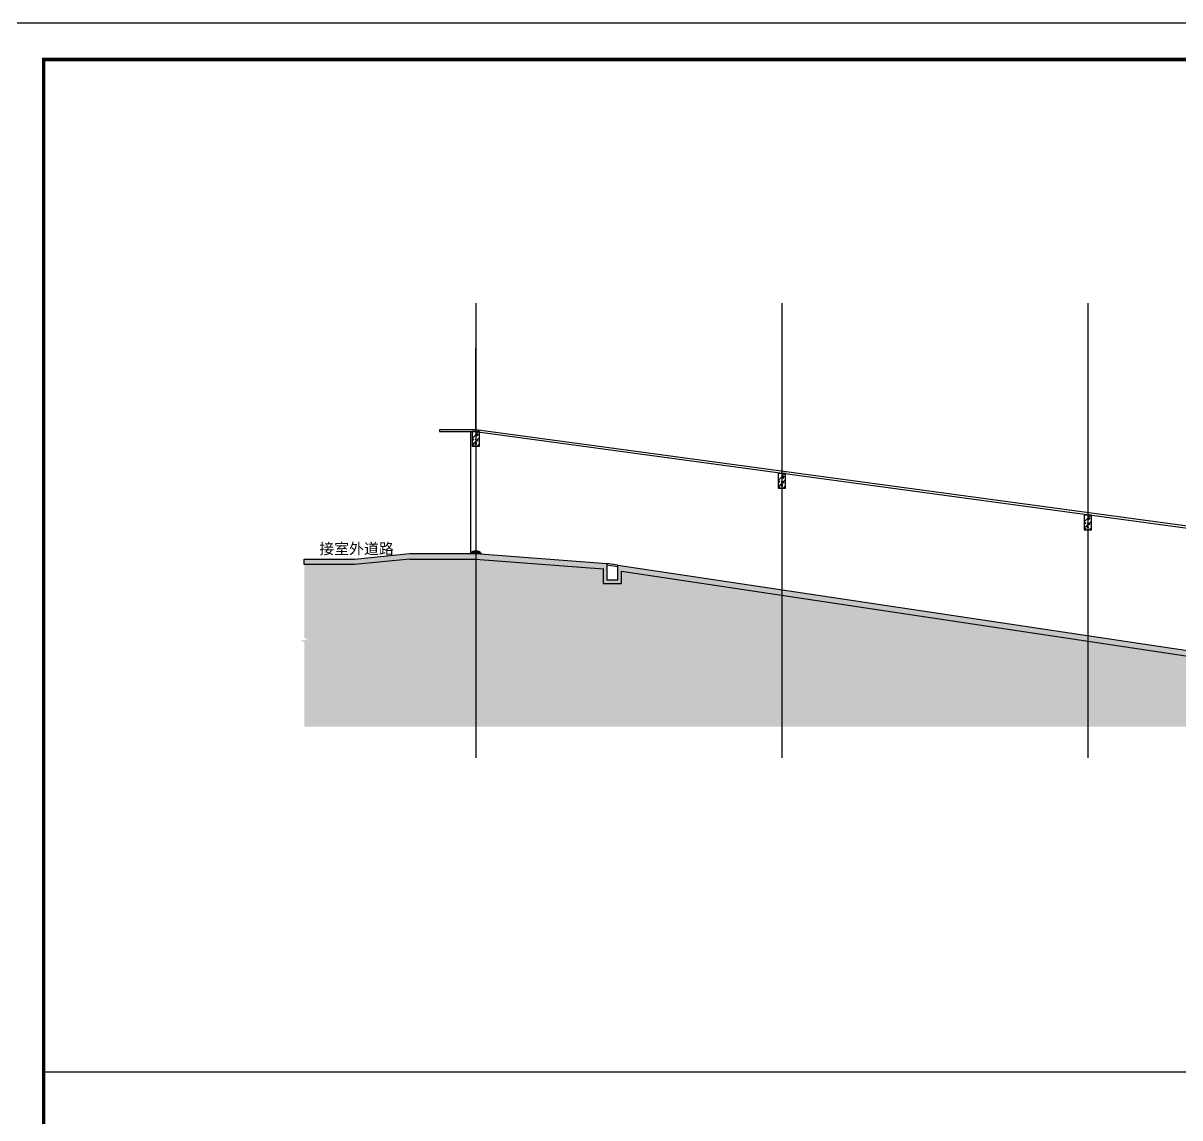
# Model space of a CAD drawing. Extents: x -737978 to 768813, y -372247 to 1140308.
# Drawn here: x -91689 to -59925, y -239262 to -209210 of the extents above; entities that cross this region are included whole.
import ezdxf

# ---------------------------------------------------------------- set-up
doc = ezdxf.new("R2010")
doc.units = 0
doc.header["$LTSCALE"] = 10
doc.header["$MEASUREMENT"] = 0
doc.layers.get('0').update_dxf_attribs({"linetype": 'CONTINUOUS'})
for name, color, linetype in [('A-ANNO-IDEN', 3, 'CONTINUOUS'), ('BORDER', 7, 'CONTINUOUS'), ('C-B', 7, 'CONTINUOUS'), ('DIM_LEAD', 3, 'CONTINUOUS'), ('E_LINE', 7, 'CONTINUOUS'), ('HATCH', 254, 'CONTINUOUS'), ('PUB_TITLE', 4, 'CONTINUOUS')]:
    doc.layers.add(name, color=color, linetype=linetype)
doc.styles.add('_TCH_DYN', font='')
doc.styles.get('_TCH_DYN').set_extended_font_data('SimSun')

msp = doc.modelspace()

# ---------------------------------------------------------------- hatches: boundary and pattern name
at = {"layer": 'C-B'}
h = msp.add_hatch(dxfattribs=at)
h.set_pattern_fill('钢筋混凝土', color=256, scale=50)
h.set_pattern_definition([(45, (-113814.63, -99676.83), (-88.38835, 88.38835), []), (50, (-113814.63, -99676.83), (358.6301, -31.3761), [37.5, -412.5]), (355, (-113814.63, -99676.83), (-69.3757, 376.0961), [30, -330]), (100.4514, (-113784.74, -99679.44), (289.2547, 344.7198), [31.8701, -350.5711]), (46.1842, (-113814.63, -99576.83), (533.6205, -82.7595), [56.25, -618.75]), (96.6356, (-113770.16, -99583.7), (467.3314, 487.059), [47.8051, -525.8565]), (351.1842, (-113814.63, -99576.83), (467.331, 487.0593), [45, -495]), (21, (-113764.63, -99601.83), (298.4535, -201.30945), [37.5, -412.5]), (326, (-113764.63, -99601.83), (121.6577, 362.575), [30, -330]), (71.4514, (-113739.76, -99618.6), (420.1113, 161.26525), [31.8701, -350.5711]), (37.5, (-113814.63, -99676.83), (6.07993, 166.44693), [0, -326, 0, -335, 0, -331.25]), (7.5, (-113814.63, -99676.83), (131.53477, 197.20586), [0, -191, 0, -318.5, 0, -126.25]), (327.5, (-113926.13, -99676.83), (266.91122, -11.27744), [0, -125, 0, -390, 0, -517.5]), (317.5, (-113976.13, -99676.83), (291.5931, 50.0525), [0, -162.5, 0, -259, 0, -367.5])])
h.paths.add_polyline_path([(-79158.8, -220423.2), (-79358.8, -220423.2), (-79358.8, -220823.2), (-79158.8, -220823.2)])
h = msp.add_hatch(dxfattribs=at)
h.set_pattern_fill('钢筋混凝土', color=256, scale=50)
h.set_pattern_definition([(45, (-105410.78, -100830.84), (-88.38835, 88.38835), []), (50, (-105410.78, -100830.84), (358.6301, -31.3761), [37.5, -412.5]), (355, (-105410.78, -100830.84), (-69.3757, 376.0961), [30, -330]), (100.4514, (-105380.9, -100833.46), (289.2547, 344.7198), [31.8701, -350.5711]), (46.1842, (-105410.8, -100730.84), (533.6205, -82.7595), [56.25, -618.75]), (96.6356, (-105366.3, -100737.74), (467.3314, 487.059), [47.8051, -525.8565]), (351.1842, (-105410.8, -100730.84), (467.331, 487.0593), [45, -495]), (21, (-105360.78, -100755.84), (298.4535, -201.30945), [37.5, -412.5]), (326, (-105360.78, -100755.84), (121.6577, 362.575), [30, -330]), (71.4514, (-105335.9, -100772.6), (420.1113, 161.26525), [31.8701, -350.5711]), (37.5, (-105410.78, -100830.84), (6.07993, 166.44693), [0, -326, 0, -335, 0, -331.25]), (7.5, (-105410.78, -100830.84), (131.53477, 197.20586), [0, -191, 0, -318.5, 0, -126.25]), (327.5, (-105522.28, -100830.84), (266.91122, -11.27744), [0, -125, 0, -390, 0, -517.5]), (317.5, (-105572.28, -100830.84), (291.5931, 50.0525), [0, -162.5, 0, -259, 0, -367.5])])
h.paths.add_polyline_path([(-70754.9, -221577.2), (-70954.9, -221577.2), (-70954.9, -221977.2), (-70754.9, -221977.2)])
h = msp.add_hatch(dxfattribs=at)
h.set_pattern_fill('钢筋混凝土', color=256, scale=50)
h.set_pattern_definition([(45, (-97010.78, -101969.98), (-88.38835, 88.38835), []), (50, (-97010.78, -101969.98), (358.6301, -31.3761), [37.5, -412.5]), (355, (-97010.78, -101970), (-69.3757, 376.0961), [30, -330]), (100.4514, (-96980.9, -101972.6), (289.2547, 344.7198), [31.8701, -350.5711]), (46.1842, (-97010.8, -101870), (533.6205, -82.7595), [56.25, -618.75]), (96.6356, (-96966.3, -101876.9), (467.3314, 487.059), [47.8051, -525.8565]), (351.1842, (-97010.8, -101870), (467.331, 487.0593), [45, -495]), (21, (-96960.78, -101894.98), (298.4535, -201.30945), [37.5, -412.5]), (326, (-96960.78, -101895), (121.6577, 362.575), [30, -330]), (71.4514, (-96935.9, -101911.76), (420.1113, 161.26525), [31.8701, -350.5711]), (37.5, (-97010.78, -101969.98), (6.07993, 166.44693), [0, -326, 0, -335, 0, -331.25]), (7.5, (-97010.78, -101969.98), (131.53477, 197.20586), [0, -191, 0, -318.5, 0, -126.25]), (327.5, (-97122.28, -101969.98), (266.91122, -11.27744), [0, -125, 0, -390, 0, -517.5]), (317.5, (-97172.28, -101969.98), (291.5931, 50.0525), [0, -162.5, 0, -259, 0, -367.5])])
h.paths.add_polyline_path([(-62354.9, -222716.4), (-62554.9, -222716.4), (-62554.9, -223116.4), (-62354.9, -223116.4)])
h = msp.add_hatch(dxfattribs=at)
h.set_pattern_fill('夯实土壤', color=8, scale=50)
h.set_pattern_definition([(45, (-29753.76, -102529.54), (-198.697, 198.697), []), (45, (-29648.76, -102529.54), (-198.697, 198.697), []), (45, (-29543.76, -102529.54), (-198.697, 198.697), []), (135, (-29753.76, -102529.54), (-198.697, -198.697), [132.5, -148.5]), (135, (-29701.26, -102477.04), (-198.697, -198.697), [132.5, -148.5]), (135, (-29648.76, -102424.54), (-198.697, -198.697), [132.5, -148.5])])
h.paths.add_polyline_path([(-75256.9, -224254.9), (-75256.9, -224592.8), (-75756.9, -224592.8), (-75756.9, -224186.2), (-79262.5, -223923.2), (-81069.6, -223923.2), (-82589.5, -224073.2), (-83968.7, -224073.2), (-83968.7, -226088), (-83863.7, -226125.3), (-84073.7, -226162.3), (-83968.7, -226200.5), (-83968.7, -228523.2), (-49576.4, -228523.2), (-49576.4, -228104.9)])
h = msp.add_hatch(dxfattribs=at)
h.set_pattern_fill('钢筋混凝土', color=256, scale=50)
h.set_pattern_definition([(45, (-29812.76, -102529.54), (-88.38835, 88.38835), []), (50, (-29812.76, -102529.54), (358.6301, -31.37607), [37.5, -412.5]), (355, (-29812.76, -102529.54), (-69.3757, 376.0961), [30, -330]), (100.4514, (-29782.87, -102532.16), (289.2547, 344.7198), [31.8701, -350.5711]), (46.1842, (-29812.76, -102429.54), (533.6205, -82.7595), [56.25, -618.75]), (96.6356, (-29768.3, -102436.44), (467.3314, 487.059), [47.8051, -525.8565]), (351.1842, (-29812.76, -102429.54), (467.331, 487.0593), [45, -495]), (21, (-29762.76, -102454.54), (298.4535, -201.30945), [37.5, -412.5]), (326, (-29762.76, -102454.54), (121.6577, 362.575), [30, -330]), (71.4514, (-29737.9, -102471.32), (420.1113, 161.26525), [31.8701, -350.5711]), (37.5, (-29812.76, -102529.54), (6.07993, 166.44693), [0, -326, 0, -335, 0, -331.25]), (7.5, (-29812.76, -102529.54), (131.53477, 197.20586), [0, -191, 0, -318.5, 0, -126.25]), (327.5, (-29924.26, -102529.54), (266.91122, -11.27744), [0, -125, 0, -390, 0, -517.5]), (317.5, (-29974.26, -102529.54), (291.5931, 50.0525), [0, -162.5, 0, -259, 0, -367.5])])
h.paths.add_polyline_path([(-75356.9, -224088.2), (-75356.9, -224492.8), (-75656.9, -224492.8), (-75656.9, -224043.2), (-79256.9, -223773.2), (-81069.6, -223773.2), (-82589.5, -223923.2), (-83968.7, -223923.2), (-83968.7, -224073.2), (-82589.5, -224073.2), (-81069.6, -223923.2), (-79262.5, -223923.2), (-75756.9, -224186.2), (-75756.9, -224592.8), (-75256.9, -224592.8), (-75256.9, -224254.9), (-49576.4, -228104.9), (-49576.4, -227953.2)])
at = {"layer": 'HATCH'}
h = msp.add_hatch(dxfattribs=at)
h.set_pattern_fill('橡胶', color=256, scale=10, angle=-0.00697, style=0)
h.set_pattern_definition([(45.0069703, (50990.726, -347509.179), (-4.419955, 4.4188797), []), (135.0069703, (50990.726, -347509.179), (-13.2587897, 4.41780442), [15.625, -9.375])])
h.paths.add_polyline_path([(-79407.8, -223768.6), (-79107.8, -223768.6, 0.4666667)])

# ---------------------------------------------------------------- linework, layer by layer
msp.add_lwpolyline([(-91125.1, -237998.1), (43873.8, -237998.1)])
at = {"layer": 'A-ANNO-IDEN'}
msp.add_lwpolyline([(-79254.9, -220373.5), (-79254.9, -218119.2)], dxfattribs=at)
at = {"layer": 'BORDER', "color": 1}
for points in [[(-79254.9, -216897.8), (-79254.9, -229378.8)], [(-70854.9, -216897.8), (-70854.9, -229378.8)], [(-62454.9, -216897.8), (-62454.9, -229378.8)]]:
    msp.add_lwpolyline(points, dxfattribs=at)
at = {"layer": 'C-B'}
for points in [[(-57756.9, -223288.8), (-79256.9, -220373.2), (-79256.9, -220373.2), (-80256.9, -220373.2), (-80256.9, -220423.2), (-79258.8, -220423.2), (-79262.5, -220423), (-57756.9, -223339.4)], [(-79406.9, -220423.2), (-79406.9, -223773.2)], [(-81069.6, -223923.2), (-82589.5, -224073.2), (-83968.7, -224073.2), (-83968.7, -223923.2), (-82589.5, -223923.2), (-81069.6, -223773.2)], [(-83968.7, -223923.2), (-82589.5, -223923.2)], [(-81069.6, -223773.2), (-79256.9, -223773.2), (-75656.9, -224043.2)], [(-81069.6, -223923.2), (-79262.5, -223923.2), (-75756.9, -224186.2)], [(-75756.9, -224185.3), (-75756.9, -224592.8), (-75256.9, -224592.8), (-75256.9, -224254.9)], [(-75656.9, -224032), (-75656.9, -224492.8), (-75356.9, -224492.8), (-75356.9, -224088.2)], [(-75356.9, -224088.2), (-75656.9, -224043.2)], [(-75356.9, -224138.8), (-75656.9, -224093.8)], [(-75356.9, -224088.2), (-49576.4, -227953.2), (-45656.9, -228223.2)], [(-75256.9, -224254.9), (-49576.4, -228104.9)]]:
    msp.add_lwpolyline(points, dxfattribs=at)
for points in [[(-79158.8, -220423.2), (-79358.8, -220423.2), (-79358.8, -220823.2), (-79158.8, -220823.2)], [(-70754.9, -221577.2), (-70954.9, -221577.2), (-70954.9, -221977.2), (-70754.9, -221977.2)], [(-62354.9, -222716.4), (-62554.9, -222716.4), (-62554.9, -223116.4), (-62354.9, -223116.4)]]:
    msp.add_lwpolyline(points, close=True, dxfattribs=at)
at = {"layer": 'E_LINE'}
msp.add_arc((-79257.8, -223894.3), 195.7, 39.97319, 140.04076, dxfattribs=at)
at = {"layer": 'PUB_TITLE'}
msp.add_lwpolyline([(-93625.1, -268609.7), (53474.9, -268609.7), (53474.9, -209209.7), (-93625.1, -209209.7)], close=True, dxfattribs=at)
at = {"layer": 'PUB_TITLE', "const_width": 100}
msp.add_lwpolyline([(-91125.1, -267609.7), (52474.9, -267609.7), (52474.9, -210209.7), (-91125.1, -210209.7)], close=True, dxfattribs=at)

# ---------------------------------------------------------------- texts
at = {"layer": 'DIM_LEAD', "color": 0, "linetype": 'Continuous', "style": '_TCH_DYN'}
msp.add_text('接室外道路', height=300, dxfattribs=at).set_placement((-83556.9, -223787.1))

doc.saveas('drawing.dxf')
